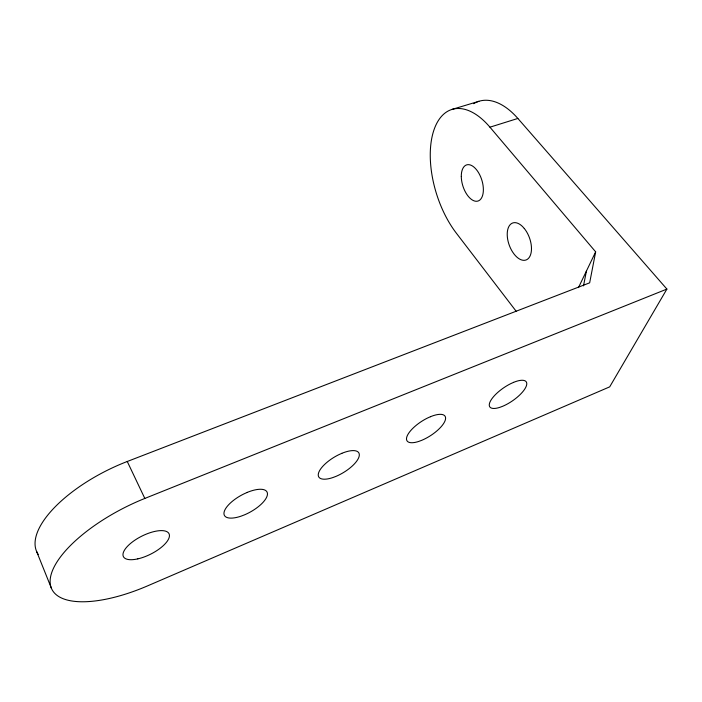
<?xml version="1.0" encoding="UTF-8"?>
<svg xmlns="http://www.w3.org/2000/svg" width="702" height="702" viewBox="0 0 702 702"><rect width="100%" height="100%" fill="white"/><g stroke="black" fill="none" stroke-linecap="round" stroke-linejoin="round"><path stroke-width="1.05" d="M516.172 311.267L456.274 233.073A75.921 39.856 72.6 0 1 433.59 131.063A75.921 39.856 72.6 0 1 489.943 127.185L595.656 251.851L589.662 282.827L127.264 461.486A100.377 42.515 -26.2 0 0 38.224 554.413M583.502 285.881L586.433 271.033M578.466 287.609L595.656 251.851M666.9 289.084L609.696 386.855L147.762 585.793A102.395 40.365 -26.7 0 1 50.123 582.107A102.395 40.365 -26.7 0 1 144.823 498.438L666.9 289.084L517.865 118.454A75.158 41.26 72.8 0 0 476.86 102.044M489.943 127.185L517.865 118.454M451.869 109.451L478.896 101.299M127.264 461.486L144.823 498.438M36.601 551.421L51.474 588.408M473.701 103.668A75.158 41.26 72.8 0 1 475.868 102.492M430.449 416.716L427.36 418.111A22.657 8.415 -33 0 0 406.949 436.521A22.657 8.415 -33 0 0 419.015 441.339L421.911 440.242A22.657 8.415 -33 0 0 445.129 420.577A22.657 8.415 -33 0 0 430.449 416.716M513.583 382.362L510.661 383.696A22.104 7.862 -34.5 0 0 490.057 401.877A22.104 7.862 -34.5 0 0 499.991 407.292L502.693 406.274A22.104 7.862 -34.5 0 0 525.965 386.89A22.104 7.862 -34.5 0 0 513.583 382.362M247.262 492.392L243.787 493.971A24.307 9.512 -29 0 0 223.991 512.776A24.307 9.512 -29 0 0 241.155 516.128L244.48 514.856A24.307 9.512 -29 0 0 267.418 494.647A24.307 9.512 -29 0 0 247.262 492.392M341.856 453.317L338.583 454.799A23.377 8.968 -31.1 0 0 318.445 473.411A23.377 8.968 -31.1 0 0 332.906 477.544L336.004 476.368A23.377 8.968 -31.1 0 0 359.117 456.423A23.377 8.968 -31.1 0 0 341.856 453.317M524.289 228.475L522.472 226.474A19.665 10.758 70.1 0 0 508.301 227.773A19.665 10.758 70.1 0 0 512.583 251.965L514.215 254.256A19.665 10.758 70.1 0 0 530.396 255.23A19.665 10.758 70.1 0 0 524.289 228.475M137.811 558.871A25.518 10.03 -26.7 0 0 169.173 534.073A25.518 10.03 -26.7 0 0 131.643 542.541A25.518 10.03 -26.7 0 0 137.811 558.871M461.293 176.448A18.945 9.925 72.6 0 0 477.965 201.053A18.945 9.925 72.6 0 0 477.729 171.393A18.945 9.925 72.6 0 0 461.293 176.448"/></g></svg>
